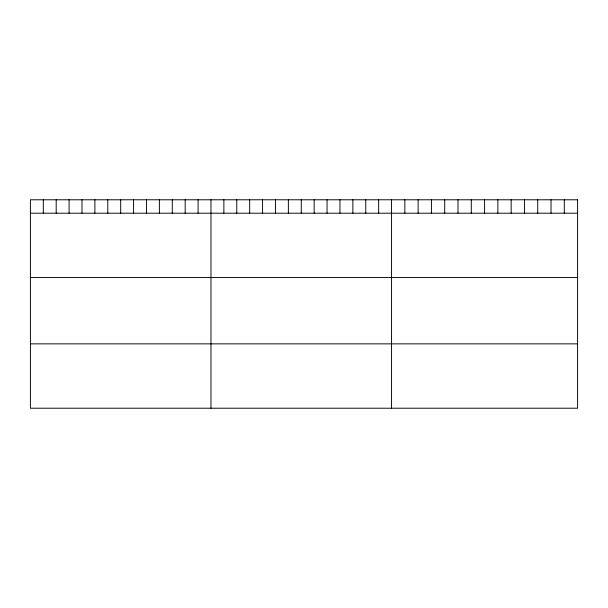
<?xml version="1.0" encoding="UTF-8"?>
<svg xmlns="http://www.w3.org/2000/svg" width="608" height="608" viewBox="0 0 608 608"><rect width="100%" height="100%" fill="white"/><g stroke="black" fill="none" stroke-linecap="round" stroke-linejoin="round"><path stroke-width="0.91" d="M30.4 213.203L577.6 213.203M30.4 277.56L577.6 277.56M30.4 343.862L577.6 343.862M564.308 199.781L564.308 213.203M551.023 199.781L551.023 213.203M537.73 199.781L537.73 213.203M524.446 199.781L524.446 213.203M511.153 199.781L511.153 213.203M497.868 199.781L497.868 213.203M484.576 199.781L484.576 213.203M471.284 199.781L471.284 213.203M457.999 199.781L457.999 213.203M444.706 199.781L444.706 213.203M431.422 199.781L431.422 213.203M418.129 199.781L418.129 213.203M404.844 199.781L404.844 213.203M391.552 199.781L391.552 408.219M378.655 199.781L378.655 213.203M365.758 199.781L365.758 213.203M352.86 199.781L352.86 213.203M339.956 199.781L339.956 213.203M327.058 199.781L327.058 213.203M314.161 199.781L314.161 213.203M301.264 199.781L301.264 213.203M288.367 199.781L288.367 213.203M275.47 199.781L275.47 213.203M262.572 199.781L262.572 213.203M249.668 199.781L249.668 213.203M236.77 199.781L236.77 213.203M223.873 199.781L223.873 213.203M210.976 199.781L210.976 408.219M198.079 199.781L198.079 213.203M185.182 199.781L185.182 213.203M172.284 199.781L172.284 213.203M159.38 199.781L159.38 213.203M146.482 199.781L146.482 213.203M133.585 199.781L133.585 213.203M120.688 199.781L120.688 213.203M107.791 199.781L107.791 213.203M94.894 199.781L94.894 213.203M81.996 199.781L81.996 213.203M69.092 199.781L69.092 213.203M56.194 199.781L56.194 213.203M43.297 199.781L43.297 213.203M577.6 199.781L30.4 199.781L30.4 408.219L577.6 408.219L577.6 199.781"/></g></svg>
